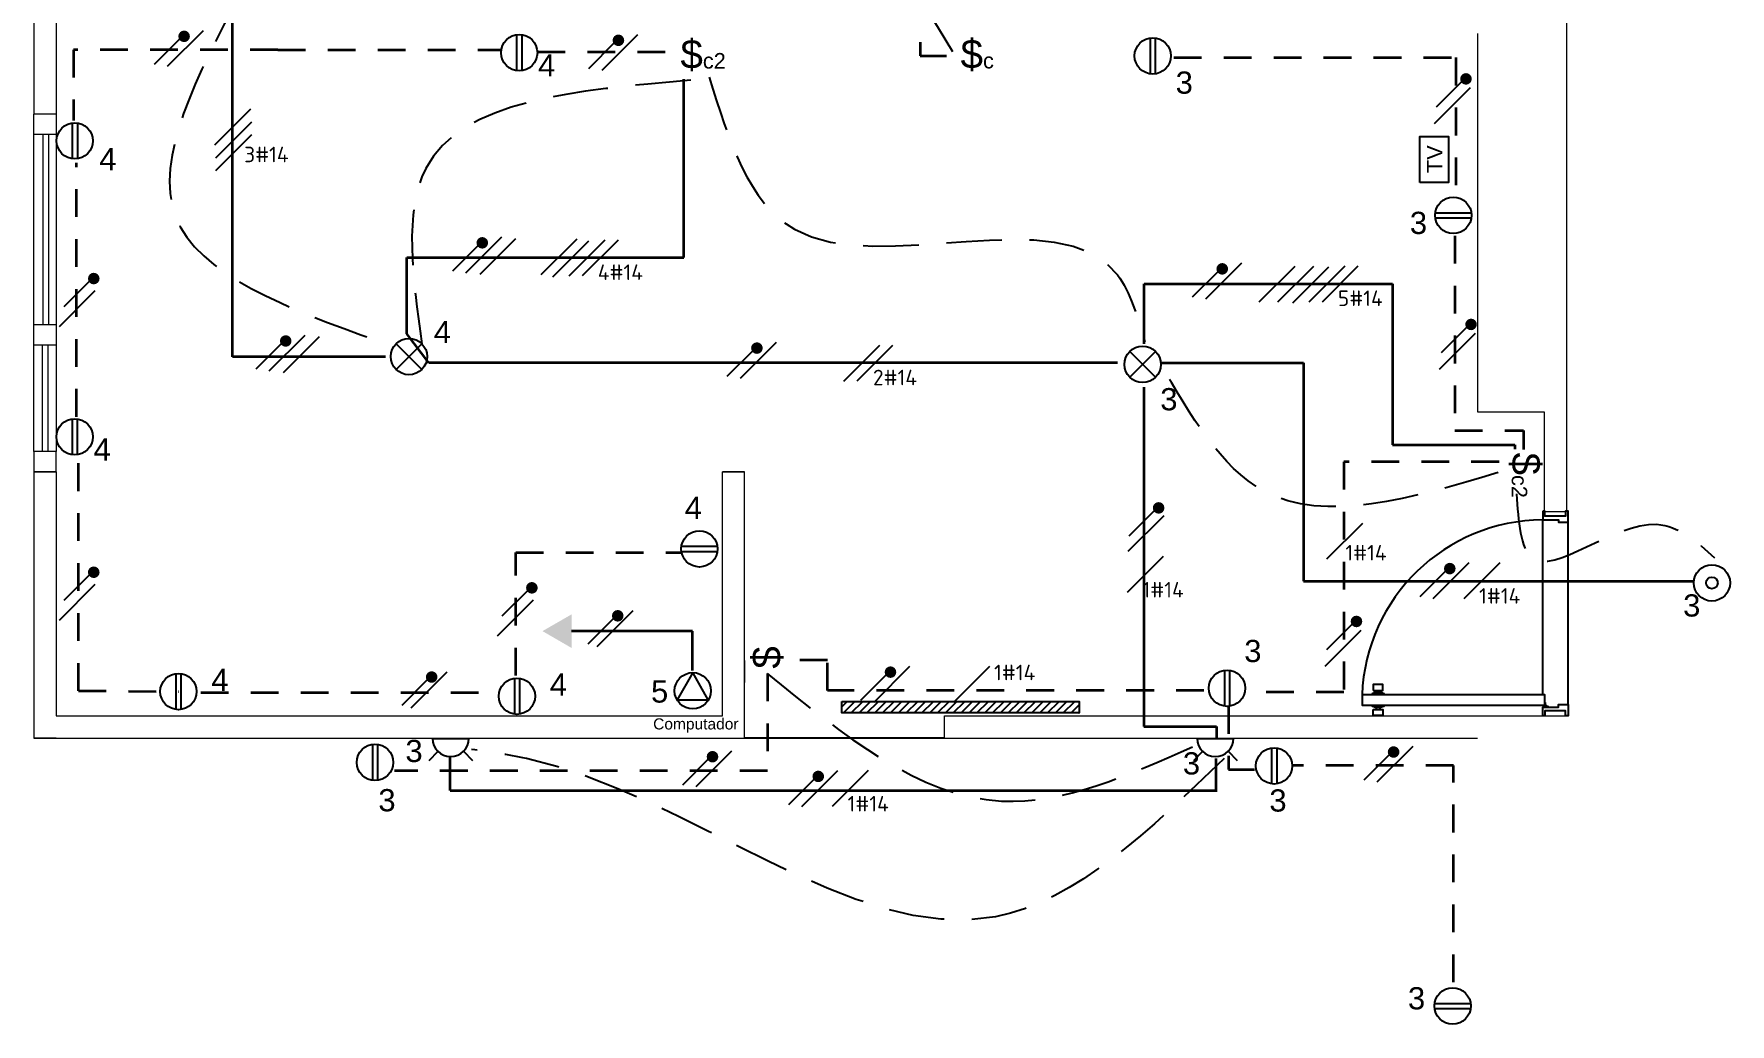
# Model space of a CAD drawing. Extents: x -43333.7 to -43325.1, y -14363.7 to -14352.7.
# Drawn here: x -43332.77 to -43325.13, y -14363.69 to -14359.23 of the extents above; entities that cross this region are included whole.
import ezdxf

# ---------------------------------------------------------------- set-up
doc = ezdxf.new("R2010")
doc.units = 0
doc.header["$MEASUREMENT"] = 0
for name, pattern in [('DASHED', [19.05, 12.7, -6.35]), ('HIDDEN', [0.375, 0.25, -0.125]), ('HIDDEN2', [0.1875, 0.125, -0.0625])]:
    doc.linetypes.add(name, pattern=pattern)
for name, color, linetype, lineweight in [('Cable piso 1', 50, 'HIDDEN2', 35), ('Cable techo 1', 131, 'CONTINUOUS', 35), ('www.cadblocksfree.com', 7, 'CONTINUOUS', 5)]:
    doc.layers.add(name, color=color, linetype=linetype, lineweight=lineweight)
for name, color, linetype in [('Control luces 1', 80, 'HIDDEN'), ('Especiales 1', 31, 'CONTINUOUS'), ('Fase B 1', 40, 'CONTINUOUS'), ('Fase c1', 1, 'CONTINUOUS'), ('Iluminacion 1', 21, 'CONTINUOUS'), ('Neutro 1', 255, 'CONTINUOUS'), ('PUERTAS', 1, 'CONTINUOUS'), ('Retorno 1', 210, 'CONTINUOUS'), ('Tomas 1', 6, 'CONTINUOUS')]:
    doc.layers.add(name, color=color, linetype=linetype)
doc.styles.get("Standard").update_dxf_attribs({"font": 'ARIAL.TTF'})

# ---------------------------------------------------------------- blocks, each defined once
blk = doc.blocks.new('P3-80')
at = {"layer": 'PUERTAS'}
for p, q in [((0.0364, 0.0872), (0.0364, 0.0757)), ((0.0385, 0.0894), (0.0527, 0.0894))]:
    blk.add_line(p, q, dxfattribs=at)
at = {"layer": 'PUERTAS', "color": 1, "linetype": 'DASHED'}
for p, q in [((0.0819, 0.1), (0.7659, 0.1)), ((0.0438, 0), (0.7562, 0))]:
    blk.add_line(p, q, dxfattribs=at)
at = {"layer": 'PUERTAS'}
for points in [[(0.0419, 0.0919), (0.0819, 0.0919), (0.0819, 0.8055), (0.0419, 0.8055), (0.0419, 0.0919)], [(0, 0.1), (0.0341, 0.1), (0.0341, 0.0386), (0.0438, 0.0386), (0.0438, 0), (0, 0), (0, 0.0107), (0.0195, 0.0107), (0.0195, 0.0912), (0, 0.0912), (0, 0.1)], [(0.8, 0.1), (0.7659, 0.1), (0.7659, 0.0386), (0.7562, 0.0386), (0.7562, 0), (0.8, 0), (0.8, 0.0107), (0.7805, 0.0107), (0.7805, 0.0912), (0.8, 0.0912), (0.8, 0.1)]]:
    blk.add_lwpolyline(points, dxfattribs=at)
at = {"layer": 'PUERTAS', "color": 2}
for points in [[(0.0249, 0.7621), (0.0249, 0.7244), (0.0017, 0.7244), (0.0017, 0.7621)], [(0.0989, 0.7621), (0.0989, 0.7244), (0.1221, 0.7244), (0.1221, 0.7621)]]:
    blk.add_lwpolyline(points, close=True, dxfattribs=at)
for points in [[(0.0329, 0.751), (0.0249, 0.751)], [(0.0329, 0.7355), (0.0249, 0.7355)], [(0.0378, 0.7197), (0.0329, 0.7324), (0.0329, 0.7549), (0.0378, 0.7666)], [(0.0419, 0.7666), (0.0378, 0.7666), (0.0378, 0.7197), (0.0419, 0.7197)], [(0.0819, 0.7666), (0.086, 0.7666), (0.086, 0.7197), (0.0819, 0.7197)], [(0.086, 0.7197), (0.0909, 0.7324), (0.0909, 0.7549), (0.086, 0.7666)], [(0.0909, 0.751), (0.0989, 0.751)], [(0.0909, 0.7355), (0.0989, 0.7355)]]:
    blk.add_lwpolyline(points, dxfattribs=at)
at = {"layer": 'PUERTAS'}
blk.add_circle((0.0385, 0.0872), 0.00217, dxfattribs=at)
at = {"layer": 'PUERTAS', "color": 1}
blk.add_arc((0.0548, 0.0949), 0.7111, 0.41037, 87.81839, dxfattribs=at)

msp = doc.modelspace()

# ---------------------------------------------------------------- hatches: boundary and pattern name
at = {"layer": 'Cable techo 1'}
msp.add_hatch(color=250, dxfattribs=at).paths.add_polyline_path([(-43330.4754, -14361.9192), (-43330.3444, -14361.9951), (-43330.3441, -14361.8437)])
at = {"layer": 'Neutro 1'}
for points in [[(-43332.0706, -14359.2208, 1), (-43332.1075, -14359.2576, 1)], [(-43330.1149, -14359.2388, 1), (-43330.1518, -14359.2757, 1)], [(-43326.2988, -14359.4125, 1), (-43326.3357, -14359.4494, 1)], [(-43330.7281, -14360.1512, 1), (-43330.7649, -14360.188, 1)], [(-43332.4773, -14360.3122, 1), (-43332.5142, -14360.3491, 1)], [(-43327.3963, -14360.2684, 1), (-43327.4332, -14360.3053, 1)], [(-43326.276, -14360.5189, 1), (-43326.3129, -14360.5557, 1)], [(-43331.613, -14360.5935, 1), (-43331.6499, -14360.6304, 1)], [(-43329.4916, -14360.6255, 1), (-43329.5284, -14360.6624, 1)], [(-43327.6826, -14361.3457, 1), (-43327.7195, -14361.3826, 1)], [(-43332.4773, -14361.6356, 1), (-43332.5142, -14361.6725, 1)], [(-43326.3718, -14361.6191, 1), (-43326.4087, -14361.656, 1)], [(-43330.5048, -14361.7057, 1), (-43330.5417, -14361.7426, 1)], [(-43330.1181, -14361.8318, 1), (-43330.155, -14361.8687, 1)], [(-43326.792, -14361.8572, 1), (-43326.8288, -14361.8941, 1)], [(-43330.956, -14362.1077, 1), (-43330.9929, -14362.1445, 1)], [(-43328.8902, -14362.0856, 1), (-43328.927, -14362.1225, 1)], [(-43326.6248, -14362.4455, 1), (-43326.6617, -14362.4824, 1)], [(-43329.6915, -14362.4667, 1), (-43329.7283, -14362.5036, 1)], [(-43329.2153, -14362.5554, 1), (-43329.2521, -14362.5923, 1)]]:
    msp.add_hatch(color=250, dxfattribs=at).paths.add_polyline_path(points)
at = {"layer": 'PUERTAS', "linetype": 'ByBlock'}
h = msp.add_hatch(dxfattribs=at)
h.set_pattern_fill('ANSI31', color=250, scale=0.2, style=0)
h.set_pattern_definition([(45, (-43287.478873, -14438.096976), (-0.0176776695, 0.0176776695), [])])
h.paths.add_polyline_path([(-43329.128, -14362.2365), (-43329.128, -14362.2882), (-43328.059, -14362.2882), (-43328.059, -14362.2365)])

# ---------------------------------------------------------------- linework, layer by layer
at = {"layer": 'Cable piso 1', "color": 250}
for p, q in [((-43328.7748, -14357.6898), (-43328.7748, -14359.3273)), ((-43331.6668, -14359.2994), (-43332.5875, -14359.2994)), ((-43332.5875, -14359.2994), (-43332.5875, -14359.6182)), ((-43331.6668, -14359.2994), (-43330.6613, -14359.2994)), ((-43330.4975, -14359.3088), (-43329.853, -14359.3088)), ((-43328.7748, -14359.3273), (-43328.6564, -14359.3273)), ((-43327.6331, -14359.3353), (-43326.3636, -14359.3353)), ((-43326.3636, -14359.3353), (-43326.3636, -14359.9425)), ((-43332.5742, -14360.9531), (-43332.5742, -14359.8086)), ((-43326.3675, -14360.1378), (-43326.3675, -14361.0156)), ((-43326.3675, -14361.0156), (-43326.0587, -14361.0156)), ((-43326.0587, -14361.0156), (-43326.0587, -14361.1008)), ((-43332.565, -14362.188), (-43332.565, -14361.1266)), ((-43326.1682, -14361.1568), (-43326.8666, -14361.1568)), ((-43326.8666, -14361.1568), (-43326.8666, -14362.195)), ((-43330.5951, -14362.1189), (-43330.5951, -14361.5646)), ((-43330.5951, -14361.5646), (-43329.8507, -14361.5646)), ((-43329.192, -14362.0503), (-43329.3623, -14362.0503)), ((-43329.192, -14362.1865), (-43329.192, -14362.0503)), ((-43329.4621, -14362.11), (-43329.4621, -14362.5482)), ((-43332.565, -14362.188), (-43332.1145, -14362.1915)), ((-43332.0137, -14362.1961), (-43330.6794, -14362.1961)), ((-43327.4969, -14362.1865), (-43329.192, -14362.1865)), ((-43326.8666, -14362.195), (-43327.3096, -14362.195)), ((-43327.3864, -14362.2567), (-43327.3864, -14362.5435)), ((-43329.4621, -14362.5482), (-43331.1413, -14362.5482)), ((-43327.3864, -14362.5435), (-43327.2694, -14362.5435)), ((-43326.3731, -14362.5252), (-43327.1023, -14362.5252)), ((-43326.3731, -14363.501), (-43326.3731, -14362.5252))]:
    msp.add_line(p, q, dxfattribs=at)
at = {"layer": 'Cable techo 1', "color": 250}
for p, q in [((-43331.8711, -14360.6839), (-43331.8711, -14359.0824)), ((-43329.8385, -14360.2357), (-43329.8385, -14359.4324)), ((-43331.0855, -14360.58), (-43331.0855, -14360.2357)), ((-43331.0855, -14360.2357), (-43329.8385, -14360.2357)), ((-43327.7668, -14360.6254), (-43327.7668, -14360.355)), ((-43327.7668, -14360.355), (-43326.6483, -14360.355)), ((-43326.6483, -14360.355), (-43326.6483, -14361.0795)), ((-43330.9871, -14360.7111), (-43331.0855, -14360.58)), ((-43331.1826, -14360.6839), (-43331.8711, -14360.6839)), ((-43327.8859, -14360.7111), (-43330.9871, -14360.7111)), ((-43327.689, -14360.7111), (-43327.0491, -14360.7111)), ((-43327.0491, -14360.7111), (-43327.0491, -14361.6948)), ((-43327.7681, -14360.8197), (-43327.7681, -14362.3483)), ((-43326.6483, -14361.0795), (-43326.0967, -14361.0795)), ((-43326.0967, -14361.0795), (-43326.0967, -14361.0999)), ((-43327.0491, -14361.6948), (-43325.2934, -14361.6948)), ((-43330.0221, -14361.9195), (-43330.3445, -14361.9195)), ((-43329.7993, -14361.9189), (-43330.2149, -14361.9189)), ((-43329.7993, -14362.0968), (-43329.7993, -14361.9189)), ((-43327.7681, -14362.3483), (-43327.4408, -14362.3483)), ((-43327.4408, -14362.3483), (-43327.4408, -14362.4014)), ((-43330.8911, -14362.6374), (-43330.8911, -14362.4868)), ((-43327.4428, -14362.4934), (-43327.4428, -14362.6428)), ((-43330.8911, -14362.6374), (-43327.4428, -14362.6374))]:
    msp.add_line(p, q, dxfattribs=at)
at = {"layer": 'Control luces 1', "color": 250}
for points, knots in [([(-43328.6284, -14359.3086), (-43328.9708, -14358.7446), (-43329.4782, -14357.9084), (-43329.228, -14356.9992), (-43329.1466, -14356.7033)], [0, 0, 0, 0, 1.855326, 2.750425, 2.750425, 2.750425, 2.750425]), ([(-43331.8334, -14359.0406), (-43332.03, -14359.4146), (-43332.4267, -14360.1699), (-43331.6226, -14360.4638), (-43331.2167, -14360.6121)], [0, 0, 0, 0, 1.051209, 2.122446, 2.122446, 2.122446, 2.122446]), ([(-43329.8073, -14359.4371), (-43330.3243, -14359.4815), (-43331.166, -14359.5538), (-43331.0599, -14360.3263), (-43331.0189, -14360.6242)], [0, 0, 0, 0, 1.257863, 2.047787, 2.047787, 2.047787, 2.047787]), ([(-43329.725, -14359.4234), (-43329.6365, -14359.7073), (-43329.3827, -14360.5219), (-43327.9738, -14359.8859), (-43327.7957, -14360.5036), (-43327.7634, -14360.6157)], [0, 0, 0, 0, 0.785567, 2.254081, 2.579894, 2.579894, 2.579894, 2.579894]), ([(-43326.1722, -14361.2051), (-43326.5624, -14361.3213), (-43327.2256, -14361.5187), (-43327.558, -14360.947), (-43327.6948, -14360.7117)], [0, 0, 0, 0, 1.059443, 1.800298, 1.800298, 1.800298, 1.800298]), ([(-43326.0899, -14361.301), (-43326.0813, -14361.4246), (-43326.0559, -14361.7914), (-43325.514, -14361.3029), (-43325.2785, -14361.5161), (-43325.1982, -14361.5888)], [0, 0, 0, 0, 0.295872, 0.878143, 1.179236, 1.179236, 1.179236, 1.179236]), ([(-43329.4644, -14362.1096), (-43329.1219, -14362.3879), (-43328.5235, -14362.8741), (-43327.8373, -14362.569), (-43327.5439, -14362.4385)], [0, 0, 0, 0, 1.202913, 2.101636, 2.101636, 2.101636, 2.101636]), ([(-43327.4067, -14362.4934), (-43327.7402, -14362.8149), (-43328.6677, -14363.7093), (-43329.8973, -14362.5781), (-43330.7127, -14362.4638), (-43330.795, -14362.4522)], [0, 0, 0, 0, 1.251542, 3.481011, 3.731326, 3.731326, 3.731326, 3.731326])]:
    msp.add_open_spline(points, degree=3, knots=knots, dxfattribs=at)
at = {"layer": 'Especiales 1', "color": 250, "linetype": 'ByBlock'}
for p, q in [((-43329.7986, -14362.1062), (-43329.8692, -14362.2292)), ((-43329.7293, -14362.2292), (-43329.7986, -14362.1062)), ((-43329.8692, -14362.2292), (-43329.7293, -14362.2292))]:
    msp.add_line(p, q, dxfattribs=at)
msp.add_circle((-43329.7986, -14362.1879), 0.0818, dxfattribs=at)
at = {"layer": 'Fase B 1', "color": 250}
for p, q in [((-43332.1631, -14359.3741), (-43332.0013, -14359.2123)), ((-43330.2073, -14359.3922), (-43330.0455, -14359.2304)), ((-43330.7567, -14360.3113), (-43330.5949, -14360.1495)), ((-43332.6507, -14360.5465), (-43332.4889, -14360.3846)), ((-43331.6417, -14360.7537), (-43331.4799, -14360.5919)), ((-43332.6507, -14361.8699), (-43332.4889, -14361.7081)), ((-43330.6781, -14361.94), (-43330.5163, -14361.7782)), ((-43330.2284, -14361.9886), (-43330.0666, -14361.8268)), ((-43331.0663, -14362.2644), (-43330.9044, -14362.1026))]:
    msp.add_line(p, q, dxfattribs=at)
at = {"layer": 'Fase c1', "color": 250}
for p, q in [((-43326.4586, -14359.6319), (-43326.2967, -14359.4701)), ((-43330.8205, -14360.3045), (-43330.6587, -14360.1427)), ((-43327.4888, -14360.4217), (-43327.3269, -14360.2599)), ((-43331.7055, -14360.7469), (-43331.5436, -14360.5851)), ((-43326.4358, -14360.7383), (-43326.2739, -14360.5764)), ((-43329.584, -14360.7789), (-43329.4222, -14360.617)), ((-43327.8376, -14361.5596), (-43327.6758, -14361.3978)), ((-43326.4643, -14361.7725), (-43326.3024, -14361.6107)), ((-43326.9517, -14362.0766), (-43326.7899, -14361.9148)), ((-43328.9826, -14362.239), (-43328.8208, -14362.0772)), ((-43326.7173, -14362.5989), (-43326.5554, -14362.437)), ((-43329.7839, -14362.6201), (-43329.6221, -14362.4582)), ((-43329.3077, -14362.7088), (-43329.1459, -14362.547))]:
    msp.add_line(p, q, dxfattribs=at)
at = {"layer": 'Iluminacion 1', "color": 250, "linetype": 'ByBlock'}
for p, q in [((-43331.1345, -14360.6242), (-43331.0189, -14360.7399)), ((-43331.1345, -14360.7399), (-43331.0189, -14360.6242)), ((-43327.8309, -14360.6594), (-43327.7153, -14360.775)), ((-43327.8309, -14360.775), (-43327.7153, -14360.6594)), ((-43330.9708, -14362.4028), (-43330.8072, -14362.4028)), ((-43327.5277, -14362.4028), (-43327.3641, -14362.4028)), ((-43330.9463, -14362.4611), (-43330.9878, -14362.5032)), ((-43330.8315, -14362.4609), (-43330.7899, -14362.5029)), ((-43327.5032, -14362.4611), (-43327.5447, -14362.5032)), ((-43327.3884, -14362.4609), (-43327.3468, -14362.5029))]:
    msp.add_line(p, q, dxfattribs=at)
for centre, radius in [((-43331.0767, -14360.6821), 0.0818), ((-43327.7731, -14360.7172), 0.0818), ((-43325.2099, -14361.7021), 0.0818), ((-43325.2099, -14361.7021), 0.0262)]:
    msp.add_circle(centre, radius, dxfattribs=at)
for centre in [(-43330.889, -14362.4028), (-43327.4459, -14362.4028)]:
    msp.add_arc(centre, 0.0818, 180, 0, dxfattribs=at)
at = {"layer": 'Neutro 1', "color": 250}
for p, q in [((-43332.2222, -14359.3653), (-43332.1049, -14359.248)), ((-43330.2665, -14359.3834), (-43330.1491, -14359.2661)), ((-43326.4504, -14359.557), (-43326.3331, -14359.4397)), ((-43330.8796, -14360.2957), (-43330.7623, -14360.1784)), ((-43327.5479, -14360.4129), (-43327.4306, -14360.2956)), ((-43332.6289, -14360.4567), (-43332.5116, -14360.3394)), ((-43326.4276, -14360.6634), (-43326.3103, -14360.5461)), ((-43331.7646, -14360.7381), (-43331.6473, -14360.6208)), ((-43329.6431, -14360.77), (-43329.5258, -14360.6527)), ((-43327.8342, -14361.4902), (-43327.7169, -14361.3729)), ((-43332.6289, -14361.7802), (-43332.5116, -14361.6629)), ((-43326.5234, -14361.7637), (-43326.4061, -14361.6464)), ((-43330.6563, -14361.8503), (-43330.539, -14361.733)), ((-43330.2697, -14361.9764), (-43330.1524, -14361.8591)), ((-43326.9435, -14362.0017), (-43326.8262, -14361.8844)), ((-43331.1075, -14362.2522), (-43330.9902, -14362.1349)), ((-43329.0417, -14362.2301), (-43328.9244, -14362.1128)), ((-43329.843, -14362.6112), (-43329.7257, -14362.4939)), ((-43326.7764, -14362.59), (-43326.6591, -14362.4727)), ((-43329.3668, -14362.7), (-43329.2495, -14362.5827))]:
    msp.add_line(p, q, dxfattribs=at)
at = {"layer": 'PUERTAS', "color": 250}
msp.add_line((-43328.6652, -14362.401), (-43329.5652, -14362.401), dxfattribs=at)
at = {"layer": 'PUERTAS', "color": 250, "linetype": 'ByBlock'}
msp.add_lwpolyline([(-43329.128, -14362.2365), (-43328.059, -14362.2365), (-43328.059, -14362.2882), (-43329.128, -14362.2882)], close=True, dxfattribs=at)
at = {"layer": 'Retorno 1', "color": 250}
for p, q in [((-43331.9501, -14359.7279), (-43331.7882, -14359.5661)), ((-43331.9456, -14359.7863), (-43331.7838, -14359.6244)), ((-43331.9456, -14359.8434), (-43331.7837, -14359.6816)), ((-43330.4816, -14360.3129), (-43330.3198, -14360.151)), ((-43330.4287, -14360.3231), (-43330.2668, -14360.1612)), ((-43330.3549, -14360.3181), (-43330.1931, -14360.1562)), ((-43330.2957, -14360.3176), (-43330.1338, -14360.1558)), ((-43327.2479, -14360.436), (-43327.0861, -14360.2742)), ((-43327.1649, -14360.436), (-43327.003, -14360.2742)), ((-43327.0969, -14360.4403), (-43326.9351, -14360.2784)), ((-43327.0232, -14360.4353), (-43326.8614, -14360.2734)), ((-43326.9639, -14360.4348), (-43326.8021, -14360.273)), ((-43329.1184, -14360.7924), (-43328.9566, -14360.6306)), ((-43329.0592, -14360.792), (-43328.8973, -14360.6301)), ((-43326.9431, -14361.5941), (-43326.7813, -14361.4323)), ((-43327.8413, -14361.7441), (-43327.6795, -14361.5822)), ((-43326.3259, -14361.7717), (-43326.164, -14361.6099)), ((-43328.6235, -14362.2397), (-43328.4617, -14362.0779)), ((-43329.1693, -14362.708), (-43329.0075, -14362.5462))]:
    msp.add_line(p, q, dxfattribs=at)
at = {"layer": 'Tomas 1', "color": 250, "linetype": 'ByBlock'}
for p, q in [((-43330.5917, -14359.2319), (-43330.5917, -14359.3938)), ((-43330.5687, -14359.2319), (-43330.5687, -14359.3938)), ((-43327.739, -14359.2464), (-43327.739, -14359.4083)), ((-43327.716, -14359.2464), (-43327.716, -14359.4083)), ((-43332.5926, -14359.6292), (-43332.5926, -14359.7911)), ((-43332.5697, -14359.6292), (-43332.5697, -14359.7911)), ((-43326.4555, -14360.0343), (-43326.2935, -14360.0343)), ((-43326.4555, -14360.0572), (-43326.2935, -14360.0572)), ((-43332.5935, -14360.9628), (-43332.5935, -14361.1248)), ((-43332.5706, -14360.9628), (-43332.5706, -14361.1248)), ((-43329.8495, -14361.5371), (-43329.6876, -14361.5371)), ((-43329.8495, -14361.5601), (-43329.6876, -14361.5601)), ((-43332.126, -14362.1105), (-43332.126, -14362.2724)), ((-43332.103, -14362.1105), (-43332.103, -14362.2724)), ((-43330.6021, -14362.1316), (-43330.6021, -14362.2935)), ((-43330.5791, -14362.1316), (-43330.5791, -14362.2935)), ((-43327.4046, -14362.0954), (-43327.4046, -14362.2573)), ((-43327.3816, -14362.0954), (-43327.3816, -14362.2573)), ((-43331.2412, -14362.4297), (-43331.2412, -14362.5916)), ((-43331.2182, -14362.4297), (-43331.2182, -14362.5916)), ((-43327.1925, -14362.4455), (-43327.1925, -14362.6074)), ((-43327.1696, -14362.4455), (-43327.1696, -14362.6074)), ((-43326.4585, -14363.5968), (-43326.2965, -14363.5968)), ((-43326.4585, -14363.6197), (-43326.2965, -14363.6197))]:
    msp.add_line(p, q, dxfattribs=at)
msp.add_lwpolyline([(-43326.5256, -14359.8982), (-43326.5256, -14359.6906), (-43326.3963, -14359.6906), (-43326.3963, -14359.8982)], close=True, dxfattribs=at)
for centre in [(-43330.5802, -14359.3129), (-43327.7275, -14359.3273), (-43332.5812, -14359.7101), (-43326.3745, -14360.0457), (-43332.582, -14361.0438), (-43329.7686, -14361.5486), (-43332.1145, -14362.1915), (-43330.5906, -14362.2125), (-43327.3931, -14362.1764), (-43331.2297, -14362.5107), (-43327.1811, -14362.5265), (-43326.3775, -14363.6083)]:
    msp.add_circle(centre, 0.0818, dxfattribs=at)
at = {"layer": 'www.cadblocksfree.com', "color": 250}
for p, q in [((-43332.7652, -14359.126), (-43332.7652, -14359.5896)), ((-43332.6652, -14359.126), (-43332.6652, -14359.5896)), ((-43325.8652, -14359.126), (-43325.8652, -14361.3809)), ((-43325.8652, -14359.126), (-43325.8652, -14360.931)), ((-43326.2652, -14359.226), (-43326.2652, -14360.931)), ((-43332.6652, -14359.5896), (-43332.7652, -14359.5896)), ((-43332.7652, -14361.1101), (-43332.7652, -14359.5896)), ((-43332.6652, -14359.5896), (-43332.6652, -14361.1101)), ((-43332.7652, -14359.6805), (-43332.6652, -14359.6805)), ((-43332.7252, -14359.6805), (-43332.7252, -14360.5384)), ((-43332.7002, -14359.6805), (-43332.7002, -14360.5384)), ((-43332.7652, -14360.5384), (-43332.6652, -14360.5384)), ((-43332.7652, -14360.6293), (-43332.6652, -14360.6293)), ((-43332.7282, -14360.6293), (-43332.7282, -14361.1101)), ((-43332.7032, -14360.6293), (-43332.7032, -14361.1101)), ((-43326.2652, -14360.931), (-43325.9652, -14360.931)), ((-43325.9652, -14360.931), (-43325.9652, -14361.3809)), ((-43332.7652, -14361.1101), (-43332.7652, -14361.201)), ((-43332.6652, -14361.1101), (-43332.7652, -14361.1101)), ((-43332.6652, -14361.201), (-43332.6652, -14361.1101)), ((-43332.7652, -14361.201), (-43332.7652, -14362.401)), ((-43332.6652, -14361.201), (-43332.7652, -14361.201)), ((-43332.7652, -14361.201), (-43332.6652, -14361.201)), ((-43332.6652, -14361.201), (-43332.6652, -14362.301)), ((-43329.6652, -14362.301), (-43329.6652, -14361.201)), ((-43329.5652, -14361.201), (-43329.6652, -14361.201)), ((-43329.6652, -14361.201), (-43329.5652, -14361.201)), ((-43329.5652, -14362.401), (-43329.5652, -14361.201)), ((-43325.9652, -14361.3809), (-43325.8652, -14361.3809)), ((-43329.5652, -14362.051), (-43329.5652, -14362.151)), ((-43332.6652, -14362.301), (-43329.968, -14362.301)), ((-43329.968, -14362.301), (-43329.6652, -14362.301)), ((-43329.5652, -14362.301), (-43329.5652, -14362.301)), ((-43328.6652, -14362.3007), (-43325.8652, -14362.301)), ((-43328.6652, -14362.401), (-43328.6652, -14362.3007)), ((-43332.7652, -14362.401), (-43329.5652, -14362.401)), ((-43332.6652, -14362.401), (-43332.7652, -14362.401)), ((-43330.6652, -14362.401), (-43330.5652, -14362.401)), ((-43328.6652, -14362.401), (-43326.2652, -14362.401))]:
    msp.add_line(p, q, dxfattribs=at)

# ---------------------------------------------------------------- block references
at = {"layer": 'PUERTAS', "color": 250, "xscale": 1.153089656826921, "yscale": 1.153089656826921, "zscale": 1.153089656826921, "rotation": 90}
msp.add_blockref('P3-80', (-43325.8564, -14362.301), dxfattribs=at)

# ---------------------------------------------------------------- texts
at = {"layer": 'Control luces 1', "color": 250, "linetype": 'ByBlock', "char_height": 0.13, "width": 0.164016, "attachment_point": 4}
for s, insert in [('${\\H0.5385x;c2}', (-43329.8542, -14359.326)), ('${\\H0.5385x;c}', (-43328.5928, -14359.3253))]:
    msp.add_mtext(s, dxfattribs=dict(at, insert=insert))
for s, insert, rotation in [('${\\H0.5385x;c2}', (-43326.0529, -14361.1147), 270), ('$', (-43329.4603, -14362.0886), 90)]:
    msp.add_mtext(s, dxfattribs=dict(at, insert=insert, rotation=rotation))
at = {"layer": 'Especiales 1', "color": 250}
for s, p in [('4', (-43330.4952, -14359.4201)), ('3', (-43327.6246, -14359.4976)), ('4', (-43332.4711, -14359.8423)), ('3', (-43326.57, -14360.1298)), ('4', (-43330.9648, -14360.6216)), ('3', (-43327.6938, -14360.9243)), ('4', (-43332.497, -14361.151)), ('4', (-43329.8348, -14361.414)), ('3', (-43325.3395, -14361.8536)), ('3', (-43327.3157, -14362.0588)), ('4', (-43331.9665, -14362.189)), ('4', (-43330.4426, -14362.21)), ('5', (-43329.9866, -14362.2413)), ('3', (-43331.0926, -14362.5092)), ('3', (-43327.5921, -14362.5651)), ('3', (-43331.2144, -14362.7311)), ('3', (-43327.2026, -14362.7324)), ('3', (-43326.5787, -14363.6236))]:
    msp.add_text(s, height=0.1, dxfattribs=at).set_placement(p)
at = {"layer": 'Especiales 1', "color": 250, "linetype": 'ByBlock', "char_height": 0.13, "width": 0.290878, "attachment_point": 5}
for s, insert in [('{\\fISOCPEUR|b0|i0|c0|p34;\\H0.5385x; 3#14 }', (-43331.7408, -14359.7716)), ('{\\fISOCPEUR|b0|i0|c0|p34;\\H0.5385x; 4#14 }', (-43330.147, -14360.3021)), ('{\\fISOCPEUR|b0|i0|c0|p34;\\H0.5385x; 5#14 }', (-43326.8153, -14360.4194)), ('{\\fISOCPEUR|b0|i0|c0|p34;\\H0.5385x; 2#14 }', (-43328.9105, -14360.7765)), ('{\\fISOCPEUR|b0|i0|c0|p34;\\H0.5385x; 1#14 }', (-43326.7899, -14361.566)), ('{\\fISOCPEUR|b0|i0|c0|p34;\\H0.5385x; 1#14 }', (-43327.7032, -14361.7329)), ('{\\fISOCPEUR|b0|i0|c0|p34;\\H0.5385x; 1#14 }', (-43326.1878, -14361.7605)), ('{\\fISOCPEUR|b0|i0|c0|p34;\\H0.5385x;1#14 }', (-43328.3494, -14362.1057)), ('{\\fISOCPEUR|b0|i0|c0|p34;\\H0.5385x; 1#14 }', (-43329.0312, -14362.6968))]:
    msp.add_mtext(s, dxfattribs=dict(at, insert=insert))
at = {"layer": 'Tomas 1', "color": 250, "linetype": 'ByBlock', "insert": (-43326.458, -14359.7927), "char_height": 0.07, "width": 0.156484, "attachment_point": 5, "rotation": 90}
msp.add_mtext('TV', dxfattribs=at)
at = {"layer": 'www.cadblocksfree.com', "color": 250, "linetype": 'ByBlock'}
msp.add_text('Computador', height=0.05, dxfattribs=at).set_placement((-43329.977, -14362.3623))

doc.saveas('drawing.dxf')
